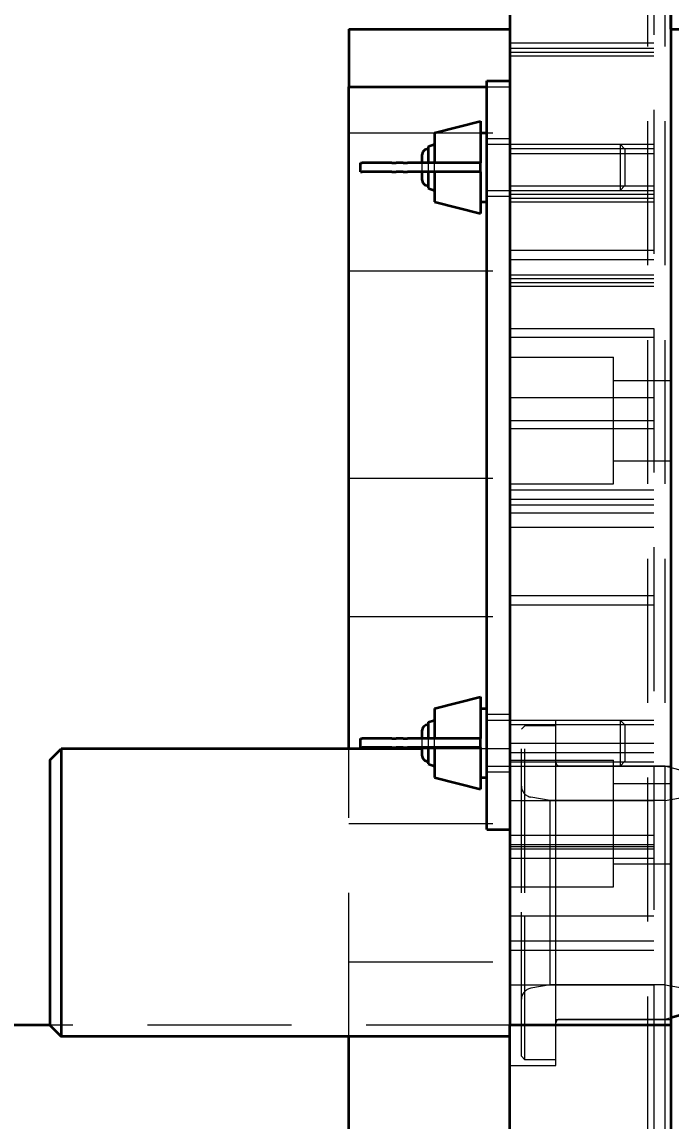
# Model space of a CAD drawing. Header units: millimetres. Extents: x -10155 to 20189, y -25550 to -22580.
# Drawn here: x -8059.9 to -8003.4, y -23353.9 to -23258.4 of the extents above; entities that cross this region are included whole.
import ezdxf

# ---------------------------------------------------------------- set-up
doc = ezdxf.new("R2010")
doc.units = ezdxf.units.MM
doc.linetypes.add('HIDDEN-HOKUTO', pattern=[3.8, 2.5, -1.3])
doc.layers.add('AM_HID', color=1, linetype='HIDDEN-HOKUTO', lineweight=25)
doc.layers.add('word_dim', color=253, linetype='Continuous')
doc.styles.get("Standard").update_dxf_attribs({"font": 'romans.shx', "bigfont": 'bigfont.shx'})
doc.dimstyles.new('RS-1-5', dxfattribs={"dimscale": 5, "dimtxt": 3.5, "dimasz": 3, "dimexe": 1, "dimexo": 0, "dimgap": 1, "dimtad": 3, "dimdsep": 46, "dimtxsty": 'Standard', "dimblk1": 'OPEN', "dimblk2": 'OPEN', "dimsah": 1, "dimcen": 0, "dimclrd": 256, "dimclre": 256, "dimclrt": 3, "dimadec": 0, "dimazin": 0, "dimtfac": 1, "dimtmove": 0, "dimatfit": 3, "dimldrblk": 'OPEN', "dimfxl": 0, "dimtolj": 1, "dimtzin": 0, "dimarcsym": 0})

# ---------------------------------------------------------------- blocks, each defined once
blk = doc.blocks.new('_Open')
at = {"color": 0, "lineweight": -2}
for p, q in [((-1, 0.1667), (0, 0)), ((-1, -0.1667), (0, 0)), ((0, 0), (-1, 0))]:
    blk.add_line(p, q, dxfattribs=at)
blk = doc.blocks.new('*D756')
at = {"layer": 'DEFPOINTS', "color": 0, "ltscale": 2}
for p in [(-8113.446, -22930.004), (-8466.547, -23986.004), (-7767.444, -23986.004)]:
    blk.add_point(p, dxfattribs=at)
at = {"layer": 'word_dim', "lineweight": -2, "ltscale": 2}
for p, q in [((-8113.446, -22930.004), (-8471.547, -22930.004)), ((-8466.547, -22945.004), (-8466.547, -23971.004)), ((-7767.444, -23986.004), (-8471.547, -23986.004))]:
    blk.add_line(p, q, dxfattribs=at)
at = {"layer": 'word_dim', "lineweight": -2, "ltscale": 2, "xscale": 15, "yscale": 15, "zscale": 15}
for p, rotation in [((-8466.547, -22930.004), 90), ((-8466.547, -23986.004), 270)]:
    blk.add_blockref('_Open', p, dxfattribs=dict(at, rotation=rotation))
at = {"layer": 'word_dim', "color": 3, "ltscale": 2, "insert": (-8480.297, -23458.004), "char_height": 17.5, "attachment_point": 5, "rotation": 90}
blk.add_mtext('\\A1;1056', dxfattribs=at)

msp = doc.modelspace()

# ---------------------------------------------------------------- linework, layer by layer
at = {"color": 7, "lineweight": 35}
for p, q in [((-8003.444, -23048.004), (-8003.444, -23345.504)), ((-8017.444, -23078.004), (-8017.444, -23345.504)), ((-8003.444, -23259.004), (-8003.444, -23223.004)), ((-8003.444, -23259.004), (-7965.444, -23259.004)), ((-8031.441, -23321.504), (-8031.441, -23264.004)), ((-8019.444, -23296.004), (-8019.444, -23263.504)), ((-8019.444, -23328.504), (-8019.444, -23296.004)), ((-8025.094, -23321.504), (-8056.444, -23321.504)), ((-8056.444, -23321.504), (-8056.444, -23346.504)), ((-8057.444, -23322.504), (-8057.444, -23345.504)), ((-8057.444, -23345.504), (-8137.444, -23345.504)), ((-8017.444, -23346.504), (-8056.444, -23346.504)), ((-8031.441, -23605.004), (-8031.441, -23346.504))]:
    msp.add_line(p, q, dxfattribs=at)
at = {"color": 7, "lineweight": 35, "ltscale": 0.35}
for p, q in [((-8031.441, -23259.004), (-8017.441, -23259.004)), ((-8003.444, -23345.504), (-8017.444, -23345.504))]:
    msp.add_line(p, q, dxfattribs=at)
at = {"color": 7, "lineweight": 35, "ltscale": 0.125}
msp.add_line((-8031.441, -23259.004), (-8031.441, -23264.004), dxfattribs=at)
at = {"color": 7, "lineweight": 35, "ltscale": 0.299939}
msp.add_line((-8031.441, -23264.004), (-8019.444, -23264.004), dxfattribs=at)
at = {"color": 7, "lineweight": 35, "ltscale": 0.05}
for p, q in [((-8019.444, -23263.504), (-8017.444, -23263.504)), ((-8019.444, -23328.504), (-8017.444, -23328.504))]:
    msp.add_line(p, q, dxfattribs=at)
at = {"color": 7, "lineweight": 35, "ltscale": 0.103078}
for p, q in [((-8023.994, -23268.004), (-8019.994, -23267.004)), ((-8023.994, -23274.004), (-8019.994, -23275.004)), ((-8023.994, -23318.004), (-8019.994, -23317.004)), ((-8023.994, -23324.004), (-8019.994, -23325.004))]:
    msp.add_line(p, q, dxfattribs=at)
at = {"color": 7, "lineweight": 35, "ltscale": 0.090001}
for p, q in [((-8019.994, -23267.004), (-8019.994, -23270.604)), ((-8019.994, -23317.004), (-8019.994, -23320.604))]:
    msp.add_line(p, q, dxfattribs=at)
at = {"color": 7, "lineweight": 35, "ltscale": 0.065001}
for p, q in [((-8023.994, -23268.004), (-8023.994, -23270.604)), ((-8023.994, -23318.004), (-8023.994, -23320.604))]:
    msp.add_line(p, q, dxfattribs=at)
at = {"color": 7, "lineweight": 35, "ltscale": 0.013751}
for p, q in [((-8019.994, -23268.004), (-8019.444, -23268.004)), ((-8019.994, -23274.004), (-8019.444, -23274.004)), ((-8019.994, -23318.004), (-8019.444, -23318.004)), ((-8019.994, -23324.004), (-8019.444, -23324.004))]:
    msp.add_line(p, q, dxfattribs=at)
at = {"color": 7, "lineweight": 35, "ltscale": 0.014626}
for p, q in [((-8024.543, -23269.204), (-8023.994, -23269.004)), ((-8024.543, -23272.804), (-8023.994, -23273.004)), ((-8024.543, -23319.204), (-8023.994, -23319.004)), ((-8024.543, -23322.804), (-8023.994, -23323.004))]:
    msp.add_line(p, q, dxfattribs=at)
at = {"color": 7, "lineweight": 35, "ltscale": 0.016187}
msp.add_line((-8025.093, -23269.956), (-8025.093, -23270.604), dxfattribs=at)
at = {"color": 7, "lineweight": 35, "ltscale": 0.035001}
for p, q in [((-8024.543, -23269.204), (-8024.543, -23270.604)), ((-8024.543, -23271.404), (-8024.543, -23272.804)), ((-8024.543, -23319.204), (-8024.543, -23320.604)), ((-8024.543, -23321.404), (-8024.543, -23322.804))]:
    msp.add_line(p, q, dxfattribs=at)
at = {"color": 7, "lineweight": 35, "ltscale": 0.004016}
for p, q in [((-8030.444, -23270.604), (-8030.283, -23270.604)), ((-8030.444, -23271.404), (-8030.283, -23271.404)), ((-8030.444, -23320.604), (-8030.283, -23320.604)), ((-8030.444, -23321.404), (-8030.283, -23321.404))]:
    msp.add_line(p, q, dxfattribs=at)
at = {"color": 7, "lineweight": 35, "ltscale": 0.02}
for p, q in [((-8030.444, -23271.404), (-8030.444, -23270.604)), ((-8019.994, -23271.404), (-8019.994, -23270.604)), ((-8030.444, -23321.404), (-8030.444, -23320.604)), ((-8019.994, -23321.404), (-8019.994, -23320.604))]:
    msp.add_line(p, q, dxfattribs=at)
at = {"color": 7, "lineweight": 35, "ltscale": 0.064667}
for p, q in [((-8027.696, -23270.604), (-8030.283, -23270.604)), ((-8027.696, -23271.404), (-8030.283, -23271.404)), ((-8027.696, -23320.604), (-8030.283, -23320.604)), ((-8027.696, -23321.404), (-8030.283, -23321.404))]:
    msp.add_line(p, q, dxfattribs=at)
at = {"color": 7, "lineweight": 35, "ltscale": 0.00929}
for p, q in [((-8027.696, -23270.604), (-8027.325, -23270.604)), ((-8027.696, -23271.404), (-8027.325, -23271.404)), ((-8027.696, -23320.604), (-8027.325, -23320.604)), ((-8027.696, -23321.404), (-8027.325, -23321.404))]:
    msp.add_line(p, q, dxfattribs=at)
at = {"color": 7, "lineweight": 35, "ltscale": 0.015344}
for p, q in [((-8026.711, -23270.604), (-8027.325, -23270.604)), ((-8026.711, -23271.404), (-8027.325, -23271.404)), ((-8026.711, -23320.604), (-8027.325, -23320.604)), ((-8026.711, -23321.404), (-8027.325, -23321.404))]:
    msp.add_line(p, q, dxfattribs=at)
at = {"color": 7, "lineweight": 35, "ltscale": 0.009277}
for p, q in [((-8026.711, -23270.604), (-8026.34, -23270.604)), ((-8026.711, -23271.404), (-8026.34, -23271.404)), ((-8026.711, -23320.604), (-8026.34, -23320.604)), ((-8026.711, -23321.404), (-8026.34, -23321.404))]:
    msp.add_line(p, q, dxfattribs=at)
at = {"color": 7, "lineweight": 35, "ltscale": 0.158655}
for p, q in [((-8019.994, -23270.604), (-8026.34, -23270.604)), ((-8019.994, -23271.404), (-8026.34, -23271.404)), ((-8019.994, -23320.604), (-8026.34, -23320.604)), ((-8019.994, -23321.404), (-8026.34, -23321.404))]:
    msp.add_line(p, q, dxfattribs=at)
at = {"color": 7, "lineweight": 35, "ltscale": 0.016188}
for p, q in [((-8025.093, -23271.404), (-8025.093, -23272.051)), ((-8025.093, -23319.956), (-8025.093, -23320.604)), ((-8025.093, -23321.404), (-8025.093, -23322.051))]:
    msp.add_line(p, q, dxfattribs=at)
at = {"color": 7, "lineweight": 35, "ltscale": 0.064999}
for p, q in [((-8023.994, -23271.404), (-8023.994, -23274.004)), ((-8023.994, -23321.404), (-8023.994, -23324.004))]:
    msp.add_line(p, q, dxfattribs=at)
at = {"color": 7, "lineweight": 35, "ltscale": 0.089999}
for p, q in [((-8019.994, -23271.404), (-8019.994, -23275.004)), ((-8019.994, -23321.404), (-8019.994, -23325.004))]:
    msp.add_line(p, q, dxfattribs=at)
at = {"color": 7, "lineweight": 35, "ltscale": 0.035355}
for p, q in [((-8057.444, -23322.504), (-8056.444, -23321.504)), ((-8057.444, -23345.504), (-8056.444, -23346.504))]:
    msp.add_line(p, q, dxfattribs=at)
at = {"color": 7, "lineweight": 35, "ltscale": 0.05177}
msp.add_line((-8001.444, -23344.334), (-8003.444, -23344.87), dxfattribs=at)
at = {"color": 7, "lineweight": 35, "ltscale": 0.25}
for p, q in [((-8017.444, -23355.504), (-8017.444, -23345.504)), ((-8003.444, -23345.504), (-8003.444, -23355.504))]:
    msp.add_line(p, q, dxfattribs=at)
at = {"color": 7, "lineweight": 35}
for centre, start, end in [((-8024.543, -23269.954), 90.00045, 180.25431), ((-8024.543, -23272.054), 179.74569, 269.99955), ((-8024.543, -23319.954), 90.00045, 180.25431), ((-8024.543, -23322.054), 179.74569, 269.99955)]:
    msp.add_arc(centre, 0.55, start, end, dxfattribs=at)
at = {"layer": 'AM_HID', "color": 1, "lineweight": 13, "ltscale": 5}
for p, q in [((-8005.444, -23355.504), (-8005.444, -23038.004)), ((-8004.944, -23038.004), (-8004.944, -23355.504)), ((-8003.944, -23355.504), (-8003.944, -23038.004)), ((-8017.444, -23259.004), (-8017.444, -23148.504)), ((-8017.441, -23263.504), (-8017.441, -23259.004)), ((-8017.444, -23260.192), (-8003.444, -23260.192)), ((-8017.444, -23260.192), (-8003.444, -23260.192)), ((-8017.444, -23260.192), (-8003.444, -23260.192)), ((-8017.444, -23260.192), (-8003.444, -23260.192)), ((-8017.444, -23260.653), (-8003.444, -23260.653)), ((-8017.444, -23261.004), (-8003.444, -23261.004)), ((-8017.444, -23261.004), (-8003.444, -23261.004)), ((-8017.444, -23261.004), (-8003.444, -23261.004)), ((-8017.444, -23261.004), (-8003.444, -23261.004)), ((-8017.444, -23261.004), (-8003.444, -23261.004)), ((-8017.444, -23261.004), (-8003.444, -23261.004)), ((-8017.444, -23261.33), (-8003.444, -23261.33)), ((-8031.441, -23264.004), (-8017.441, -23264.004)), ((-8019.444, -23264.004), (-8017.441, -23264.004)), ((-8017.444, -23296.004), (-8017.444, -23263.504)), ((-8031.441, -23268.004), (-8017.441, -23268.004)), ((-8031.441, -23268.004), (-8017.441, -23268.004)), ((-8019.444, -23268.004), (-8019.444, -23271.004)), ((-8019.444, -23268.504), (-8017.444, -23268.504)), ((-8019.444, -23269.004), (-8007.873, -23269.004)), ((-8017.444, -23269.004), (-8003.444, -23269.004)), ((-8017.444, -23269.004), (-8003.444, -23269.004)), ((-8017.444, -23269.004), (-8003.444, -23269.004)), ((-8007.873, -23269.004), (-8007.873, -23271.004)), ((-8007.444, -23269.433), (-8007.873, -23269.004)), ((-8017.444, -23269.383), (-8003.444, -23269.383)), ((-8017.444, -23269.816), (-8003.444, -23269.816)), ((-8017.444, -23269.816), (-8003.444, -23269.816)), ((-8007.444, -23269.433), (-8007.444, -23271.004)), ((-8025.093, -23270.604), (-8025.093, -23271.004)), ((-8025.093, -23271.004), (-8025.093, -23271.404)), ((-8024.543, -23270.604), (-8024.543, -23271.004)), ((-8024.543, -23271.004), (-8024.543, -23271.404)), ((-8023.994, -23271.404), (-8023.994, -23270.604)), ((-8019.444, -23271.004), (-8019.444, -23274.004)), ((-8007.873, -23271.004), (-8007.873, -23273.004)), ((-8007.444, -23271.004), (-8007.444, -23272.574)), ((-8017.444, -23272.625), (-8003.444, -23272.625)), ((-8007.444, -23272.574), (-8007.873, -23273.004)), ((-8019.444, -23273.004), (-8007.873, -23273.004)), ((-8019.444, -23273.504), (-8017.444, -23273.504)), ((-8017.444, -23273.004), (-8003.444, -23273.004)), ((-8017.444, -23273.004), (-8003.444, -23273.004)), ((-8017.444, -23273.33), (-8003.444, -23273.33)), ((-8017.444, -23273.68), (-8003.444, -23273.68)), ((-8017.444, -23274.006), (-8003.444, -23274.006)), ((-8017.444, -23278.192), (-8003.444, -23278.192)), ((-8017.444, -23278.192), (-8003.444, -23278.192)), ((-8017.444, -23279.004), (-8003.444, -23279.004)), ((-8017.444, -23279.004), (-8003.444, -23279.004)), ((-8031.441, -23280.004), (-8017.441, -23280.004)), ((-8031.441, -23280.004), (-8017.441, -23280.004)), ((-8017.444, -23280.327), (-8003.444, -23280.327)), ((-8017.444, -23280.653), (-8003.444, -23280.653)), ((-8017.444, -23281.004), (-8003.444, -23281.004)), ((-8017.444, -23281.33), (-8003.444, -23281.33)), ((-8017.444, -23285.004), (-8003.444, -23285.004)), ((-8017.444, -23285.004), (-8003.444, -23285.004)), ((-8017.444, -23285.754), (-8003.444, -23285.754)), ((-8017.444, -23287.504), (-8008.444, -23287.504)), ((-8017.444, -23287.504), (-8008.444, -23287.504)), ((-8017.444, -23287.504), (-8008.444, -23287.504)), ((-8017.444, -23287.504), (-8008.444, -23287.504)), ((-8008.444, -23295.641), (-8008.444, -23287.504)), ((-8008.444, -23289.504), (-8003.444, -23289.504)), ((-8008.444, -23289.504), (-8003.444, -23289.504)), ((-8008.444, -23289.504), (-8003.444, -23289.504)), ((-8008.444, -23289.504), (-8003.444, -23289.504)), ((-8017.444, -23291.004), (-8003.444, -23291.004)), ((-8017.444, -23291.004), (-8003.444, -23291.004)), ((-8017.444, -23291.004), (-8003.444, -23291.004)), ((-8017.444, -23293.004), (-8003.444, -23293.004)), ((-8017.444, -23293.68), (-8003.444, -23293.68)), ((-8008.444, -23298.504), (-8008.444, -23295.641)), ((-8017.444, -23328.504), (-8017.444, -23296.004)), ((-8008.444, -23296.504), (-8003.444, -23296.504)), ((-8008.444, -23296.504), (-8003.444, -23296.504)), ((-8008.444, -23296.504), (-8003.444, -23296.504)), ((-8008.444, -23296.504), (-8003.444, -23296.504)), ((-8031.441, -23298.004), (-8017.441, -23298.004)), ((-8031.441, -23298.004), (-8017.441, -23298.004)), ((-8017.444, -23298.504), (-8008.444, -23298.504)), ((-8017.444, -23298.504), (-8008.444, -23298.504)), ((-8017.444, -23298.504), (-8008.444, -23298.504)), ((-8017.444, -23298.504), (-8008.444, -23298.504)), ((-8017.444, -23299.004), (-8003.444, -23299.004)), ((-8017.444, -23299.004), (-8003.444, -23299.004)), ((-8017.444, -23299.816), (-8003.444, -23299.816)), ((-8017.444, -23299.816), (-8003.444, -23299.816)), ((-8017.444, -23300.327), (-8003.444, -23300.327)), ((-8017.444, -23301.004), (-8003.444, -23301.004)), ((-8017.444, -23301.004), (-8003.444, -23301.004)), ((-8017.444, -23302.254), (-8003.444, -23302.254)), ((-8017.444, -23308.192), (-8003.444, -23308.192)), ((-8017.444, -23308.192), (-8003.444, -23308.192)), ((-8017.444, -23309.004), (-8003.444, -23309.004)), ((-8017.444, -23309.004), (-8003.444, -23309.004)), ((-8031.441, -23310.004), (-8017.441, -23310.004)), ((-8031.441, -23310.004), (-8017.441, -23310.004)), ((-8019.444, -23318.004), (-8019.444, -23321.004)), ((-8019.444, -23318.504), (-8017.444, -23318.504)), ((-8019.444, -23319.004), (-8007.873, -23319.004)), ((-8017.444, -23319.004), (-8013.444, -23319.004)), ((-8017.444, -23319.004), (-8003.444, -23319.004)), ((-8017.444, -23319.383), (-8003.444, -23319.383)), ((-8016.444, -23319.804), (-8016.144, -23319.504)), ((-8016.444, -23334.004), (-8016.444, -23319.804)), ((-8016.144, -23334.004), (-8016.144, -23319.504)), ((-8016.144, -23334.004), (-8016.144, -23319.504)), ((-8013.444, -23319.504), (-8016.144, -23319.504)), ((-8013.444, -23341.195), (-8013.444, -23319.004)), ((-8013.444, -23334.004), (-8013.444, -23319.504)), ((-8007.873, -23319.004), (-8007.873, -23321.004)), ((-8007.444, -23319.433), (-8007.873, -23319.004)), ((-8007.444, -23319.433), (-8007.444, -23321.004)), ((-8025.093, -23320.604), (-8025.093, -23321.004)), ((-8024.543, -23320.604), (-8024.543, -23321.004)), ((-8023.994, -23321.404), (-8023.994, -23320.604)), ((-8056.444, -23321.504), (-8056.444, -23346.504)), ((-8031.441, -23346.504), (-8031.441, -23321.504)), ((-8017.444, -23321.504), (-8025.094, -23321.504)), ((-8025.093, -23321.004), (-8025.093, -23321.404)), ((-8024.543, -23321.004), (-8024.543, -23321.404)), ((-8019.444, -23321.004), (-8019.444, -23324.004)), ((-8017.444, -23321.004), (-8003.444, -23321.004)), ((-8017.444, -23321.004), (-8003.444, -23321.004)), ((-8017.444, -23321.004), (-8003.444, -23321.004)), ((-8017.444, -23321.004), (-8003.444, -23321.004)), ((-8017.444, -23321.004), (-8003.444, -23321.004)), ((-8017.444, -23321.004), (-8003.444, -23321.004)), ((-8007.873, -23321.004), (-8007.873, -23323.004)), ((-8007.444, -23321.004), (-8007.444, -23322.574)), ((-8017.444, -23321.816), (-8003.444, -23321.816)), ((-8017.444, -23321.816), (-8003.444, -23321.816)), ((-8017.444, -23321.816), (-8003.444, -23321.816)), ((-8017.444, -23321.816), (-8003.444, -23321.816)), ((-8017.444, -23322.504), (-8008.444, -23322.504)), ((-8017.444, -23322.504), (-8008.444, -23322.504)), ((-8017.444, -23322.504), (-8008.444, -23322.504)), ((-8017.444, -23322.504), (-8008.444, -23322.504)), ((-8017.444, -23322.625), (-8003.444, -23322.625)), ((-8008.444, -23330.641), (-8008.444, -23322.504)), ((-8007.444, -23322.574), (-8007.873, -23323.004)), ((-8019.444, -23323.004), (-8007.873, -23323.004)), ((-8019.444, -23323.504), (-8017.444, -23323.504)), ((-8017.444, -23323.004), (-8003.444, -23323.004)), ((-8013.444, -23323.004), (-8003.444, -23323.004)), ((-8003.944, -23323.004), (-8013.144, -23323.004)), ((-8003.944, -23334.004), (-8003.944, -23323.004)), ((-8003.944, -23334.004), (-8003.944, -23323.004)), ((-8001.444, -23323.674), (-8003.944, -23323.004)), ((-8008.444, -23324.504), (-8003.444, -23324.504)), ((-8008.444, -23324.504), (-8003.444, -23324.504)), ((-8008.444, -23324.504), (-8003.444, -23324.504)), ((-8008.444, -23324.504), (-8003.444, -23324.504)), ((-8017.444, -23326.004), (-7973.444, -23326.004)), ((-8013.944, -23326.004), (-8015.617, -23325.709)), ((-8013.944, -23334.004), (-8013.944, -23326.004)), ((-8013.944, -23334.004), (-8013.944, -23326.004)), ((-8003.944, -23326.004), (-8013.944, -23326.004)), ((-8003.944, -23326.004), (-8001.444, -23325.563)), ((-8003.944, -23334.004), (-8003.944, -23326.004)), ((-8003.944, -23334.004), (-8003.944, -23326.004)), ((-8017.444, -23327.059), (-8017.444, -23346.504)), ((-8031.441, -23328.004), (-8017.441, -23328.004)), ((-8031.441, -23328.004), (-8017.441, -23328.004)), ((-8017.444, -23329.004), (-8003.444, -23329.004)), ((-8017.444, -23329.004), (-8003.444, -23329.004)), ((-8017.444, -23329.816), (-8003.444, -23329.816)), ((-8017.444, -23329.816), (-8003.444, -23329.816)), ((-8017.444, -23330.004), (-8003.444, -23330.004)), ((-8017.444, -23330.004), (-8003.444, -23330.004)), ((-8017.444, -23330.192), (-8003.444, -23330.192)), ((-8017.444, -23330.192), (-8003.444, -23330.192)), ((-8017.444, -23330.192), (-8003.444, -23330.192)), ((-8017.444, -23330.192), (-8003.444, -23330.192)), ((-8017.444, -23331.004), (-8003.444, -23331.004)), ((-8017.444, -23331.004), (-8003.444, -23331.004)), ((-8017.444, -23331.004), (-8003.444, -23331.004)), ((-8017.444, -23331.004), (-8003.444, -23331.004)), ((-8017.444, -23331.004), (-8003.444, -23331.004)), ((-8017.444, -23331.004), (-8003.444, -23331.004)), ((-8008.444, -23333.504), (-8008.444, -23330.641)), ((-8008.444, -23331.504), (-8003.444, -23331.504)), ((-8008.444, -23331.504), (-8003.444, -23331.504)), ((-8008.444, -23331.504), (-8003.444, -23331.504)), ((-8008.444, -23331.504), (-8003.444, -23331.504)), ((-8017.444, -23333.504), (-8008.444, -23333.504)), ((-8017.444, -23333.504), (-8008.444, -23333.504)), ((-8017.444, -23333.504), (-8008.444, -23333.504)), ((-8017.444, -23333.504), (-8008.444, -23333.504)), ((-8016.444, -23348.204), (-8016.444, -23334.004)), ((-8016.144, -23348.504), (-8016.144, -23334.004)), ((-8016.144, -23348.504), (-8016.144, -23334.004)), ((-8013.944, -23342.004), (-8013.944, -23334.004)), ((-8013.944, -23342.004), (-8013.944, -23334.004)), ((-8013.444, -23348.504), (-8013.444, -23334.004)), ((-8003.944, -23342.004), (-8003.944, -23334.004)), ((-8003.944, -23342.004), (-8003.944, -23334.004)), ((-8003.944, -23345.004), (-8003.944, -23334.004)), ((-8003.944, -23345.004), (-8003.944, -23334.004)), ((-8017.444, -23336.004), (-8003.444, -23336.004)), ((-8017.444, -23336.004), (-8003.444, -23336.004)), ((-8017.444, -23338.192), (-8003.444, -23338.192)), ((-8017.444, -23338.192), (-8003.444, -23338.192)), ((-8017.444, -23339.004), (-8003.444, -23339.004)), ((-8017.444, -23339.004), (-8003.444, -23339.004)), ((-8031.441, -23340.004), (-8017.441, -23340.004)), ((-8031.441, -23340.004), (-8017.441, -23340.004)), ((-8013.444, -23349.004), (-8013.444, -23341.195)), ((-8017.444, -23342.004), (-8001.444, -23342.004)), ((-8013.944, -23342.004), (-8015.617, -23342.299)), ((-8003.944, -23342.004), (-8013.944, -23342.004)), ((-8003.944, -23342.004), (-8001.444, -23342.445)), ((-8017.444, -23345.504), (-8057.444, -23345.504)), ((-8003.444, -23345.504), (-8017.444, -23345.504)), ((-8003.444, -23345.504), (-8017.444, -23345.504)), ((-8003.444, -23345.504), (-8017.444, -23345.504)), ((-8013.444, -23345.004), (-8003.444, -23345.004)), ((-8003.944, -23345.004), (-8013.144, -23345.004)), ((-8003.444, -23344.87), (-8003.944, -23345.004)), ((-8017.441, -23355.503), (-8017.441, -23346.504)), ((-8016.444, -23348.204), (-8016.144, -23348.504)), ((-8017.444, -23349.004), (-8013.444, -23349.004)), ((-8013.444, -23348.504), (-8016.144, -23348.504))]:
    msp.add_line(p, q, dxfattribs=at)
for centre, radius, start, end in [((-8013.143, -23322.703), 0.3, 180.1248, 269.9649), ((-8015.443, -23324.723), 1, 181.25823, 259.9878), ((-8015.443, -23343.284), 1, 100.0122, 178.74177), ((-8013.143, -23345.304), 0.3, 90.0351, 179.8752)]:
    msp.add_arc(centre, radius, start, end, dxfattribs=at)

# ---------------------------------------------------------------- dimensions: what is measured, and where the dimension line sits
at = {"layer": 'word_dim', "ltscale": 2}
dim = msp.add_linear_dim(base=(-8466.547, -23986.004), p1=(-8113.446, -22930.004), p2=(-7767.444, -23986.004), angle=90, dimstyle='RS-1-5', dxfattribs=at)
dim.commit()
dim.dimension.update_dxf_attribs({"geometry": '*D756', "text_midpoint": (-8480.297, -23458.004)})

doc.saveas('drawing.dxf')
